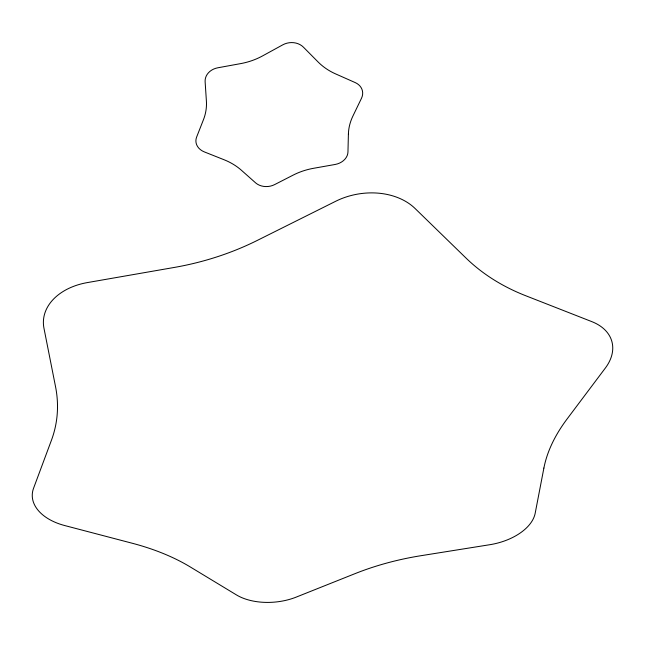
<?xml version="1.0" encoding="UTF-8"?>
<svg xmlns="http://www.w3.org/2000/svg" width="645" height="645" viewBox="0 0 645 645"><rect width="100%" height="100%" fill="white"/><g stroke="black" fill="none" stroke-linecap="round" stroke-linejoin="round"><path stroke-width="0.97" d="M348.397 134.2L347.961 151.978A15.109 12.013 -9.6 0 1 335.094 164.475L313.655 168.281A58.082 44.449 -8.2 0 0 293.169 175.109L274.633 184.599A14.956 11.795 -5.2 0 1 255.839 183.059L241.375 170.232A59.227 45.876 -1 0 0 224.041 159.734L204.344 151.906A15.375 12.408 -1.4 0 1 196.604 137.135L203.473 119.639A63.678 52.253 4 0 0 206.392 100.926L205.126 81.746A15.956 13.376 -1.8 0 1 217.817 67.79L240.73 63.597A66.677 58.485 -1.9 0 0 262.652 55.865L282.744 44.852A16.101 13.674 -8.1 0 1 303.424 47.166L318.082 61.96A65.693 56.034 -15.9 0 0 335.594 73.893L355.21 82.584A15.698 12.916 -11.8 0 1 361.498 98.258L352.928 116.027A61.331 48.681 -14.7 0 0 348.397 134.2M543.888 468.068L535.189 513.226A49.326 29.138 -10.8 0 1 489.757 544.719L421.024 555.692A174.335 92.033 -8.5 0 0 355.193 573.582L296.216 597.109A47.561 27.501 -4.8 0 1 236.449 594.916L190.227 566.931A186.171 100.789 0.2 0 0 132.136 543.219L64.71 525.546A52.439 32.29 0.8 0 1 33.572 488.233L51.398 440.366A243.31 152.825 9.7 0 0 55.518 386.581L43.965 328.249A59.743 42.102 2.1 0 1 87.349 282.591L174.061 267.481A287.864 242.423 8.6 0 0 257.403 240.359L335.674 201.28A61.573 45.956 -10 0 1 415.106 208.52L466.021 258.065A275.633 199.063 -26.1 0 0 525.683 295.716L591.812 321.629A56.413 37.007 -15.2 0 1 605.332 368.069L567.084 418.992A210.705 120.752 -17.6 0 0 543.888 468.068"/></g></svg>
